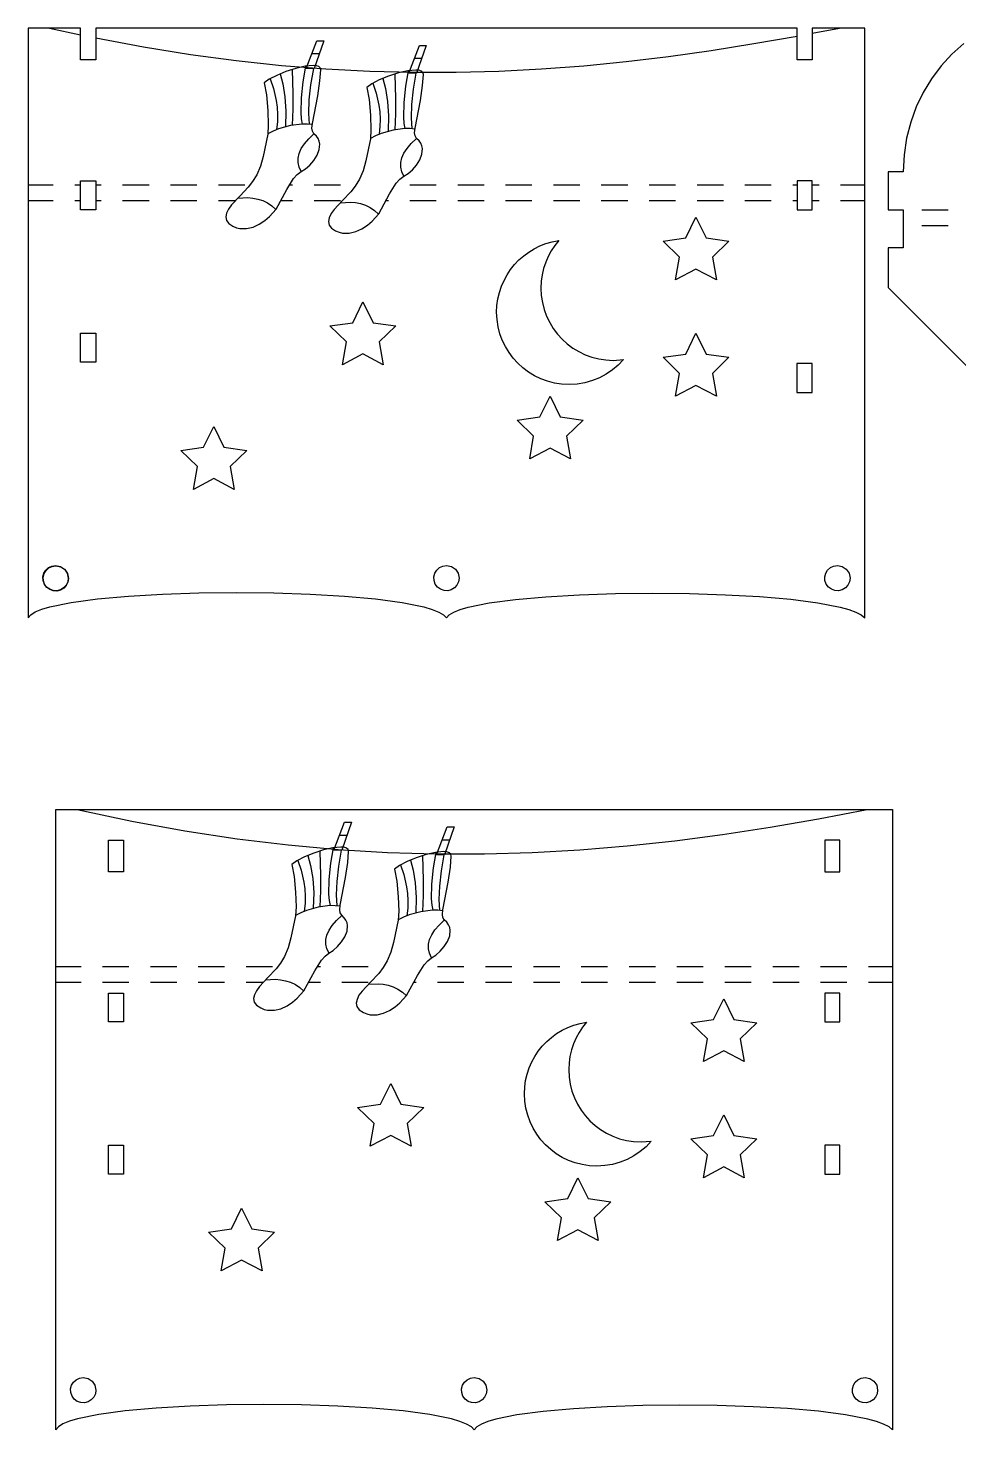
# Model space of a CAD drawing. Header units: millimetres. Extents: x 230 to 670, y 181 to 474.
# Drawn here: x 229.6 to 413.2, y 189.9 to 466.4 of the extents above; entities that cross this region are included whole.
import ezdxf

# ---------------------------------------------------------------- set-up
doc = ezdxf.new("R2010")
doc.units = ezdxf.units.MM
doc.layers.get('0').update_dxf_attribs({"linetype": 'CONTINUOUS', "true_color": 0xffffff})

msp = doc.modelspace()

# ---------------------------------------------------------------- linework, layer by layer
at = {"linetype": 'CONTINUOUS', "true_color": 0xffffff}
for points in [[(381.25, 466.4), (242.96, 466.4), (242.96, 460.15), (239.96, 460.15), (239.96, 466.4), (229.6, 466.4), (229.6, 350.08), (230.11, 350.69), (231.01, 351.26), (232.29, 351.79), (233.91, 352.29), (238.08, 353.15), (243.31, 353.86), (249.4, 354.4), (256.13, 354.79), (263.28, 355.02), (270.66, 355.09), (278.04, 355.01), (285.21, 354.77), (291.97, 354.37), (298.1, 353.82), (303.39, 353.12), (307.63, 352.26), (309.29, 351.77), (310.6, 351.24), (311.55, 350.68), (312.1, 350.08), (312.62, 350.66), (313.53, 351.21), (314.81, 351.72), (316.41, 352.2), (320.54, 353.03), (325.7, 353.72), (331.71, 354.26), (338.34, 354.64), (345.41, 354.87), (352.69, 354.95), (360, 354.88), (367.13, 354.66), (373.87, 354.28), (380.01, 353.75), (385.37, 353.06), (389.72, 352.22), (391.45, 351.74), (392.86, 351.23), (393.92, 350.67), (394.6, 350.08), (394.6, 466.4), (384.25, 466.4), (384.25, 460.15), (381.25, 460.15), (381.25, 466.4), (381.25, 466.4), (381.25, 466.4)], [(233.8, 466.4), (239.96, 465.06)], [(242.96, 464.45), (252.37, 462.68), (261.6, 461.2), (270.65, 459.98), (279.56, 459.03), (288.33, 458.34), (296.98, 457.89), (305.54, 457.67), (314.03, 457.68), (322.45, 457.91), (330.83, 458.35), (339.18, 458.98), (347.53, 459.81), (355.9, 460.81), (364.29, 461.99), (372.74, 463.32), (381.25, 464.81)], [(384.25, 465.37), (389.62, 466.4)], [(284.44, 458.41), (286.52, 463.9), (287.89, 463.9), (285.98, 458.41), (284.44, 458.41), (284.44, 458.41), (284.44, 458.41)], [(304.68, 457.51), (306.76, 462.99), (308.13, 462.99), (306.22, 457.51), (304.68, 457.51), (304.68, 457.51), (304.68, 457.51)], [(414.12, 463.36), (411.79, 461.25), (409.67, 458.92), (407.78, 456.4), (406.14, 453.69), (404.76, 450.83), (403.66, 447.81), (402.85, 444.67), (402.35, 441.42), (402.18, 438.06), (399.18, 438.06), (399.18, 430.56), (402.18, 430.56), (402.18, 423.06), (399.18, 423.06), (399.18, 415.22), (425.76, 388.65)], [(276.16, 455.58), (276.6, 453.23), (276.87, 450.14), (276.97, 447.25), (276.87, 445.49), (275.95, 441.1), (275.41, 439.18), (274.69, 437.47), (273.88, 436.15), (273.02, 435.01), (271.39, 433.28), (269.74, 431.54), (269.14, 430.7), (268.74, 429.9), (268.59, 429.15), (268.73, 428.46), (269.18, 427.84), (270, 427.3), (270.69, 427.02), (271.37, 426.86), (272.7, 426.84), (273.99, 427.15), (275.18, 427.7), (276.26, 428.42), (277.2, 429.21), (278.52, 430.68), (280.64, 434.59), (281.96, 436.7), (282.69, 437.52), (283.45, 438.08), (284.29, 438.62), (285.15, 439.38), (285.96, 440.3), (286.61, 441.33), (287.03, 442.42), (287.13, 443.53), (287.02, 444.07), (286.8, 444.59), (286.45, 445.09), (285.97, 445.56), (285.66, 446.04), (285.58, 446.64), (285.66, 447.57), (286.71, 453.02), (287.15, 455.99), (287.33, 458.14), (287.22, 458.54), (286.92, 458.81), (286.44, 458.97), (285.82, 459.03), (284.24, 458.88), (282.38, 458.45), (280.44, 457.82), (278.62, 457.07), (277.13, 456.3), (276.16, 455.58), (276.16, 455.58), (276.16, 455.58), (276.16, 455.58)], [(285.55, 461.35), (287, 461.35)], [(305.79, 460.44), (307.24, 460.44)], [(277.31, 456.4), (277.98, 454.49), (278.53, 452.11), (278.7, 450.78), (278.78, 449.36), (278.75, 447.89), (278.57, 446.36)], [(279.31, 457.37), (279.83, 455.37), (280.24, 452.85), (280.45, 449.98), (280.34, 446.95)], [(281.67, 458.23), (281.82, 453.42), (281.79, 450.38), (281.65, 447.25)], [(284.3, 458.89), (283.76, 455.82), (283.43, 452.64), (283.38, 449.72), (283.48, 448.49), (283.67, 447.47)], [(285.86, 458.41), (285.32, 455.23), (284.99, 452.23), (284.88, 449.58), (285.03, 447.44)], [(296.4, 454.68), (296.84, 452.32), (297.11, 449.23), (297.21, 446.35), (297.11, 444.58), (296.19, 440.19), (295.65, 438.27), (294.93, 436.57), (294.12, 435.24), (293.26, 434.11), (291.62, 432.38), (289.98, 430.63), (289.38, 429.8), (288.98, 429), (288.83, 428.24), (288.97, 427.55), (289.42, 426.93), (290.24, 426.39), (290.93, 426.12), (291.61, 425.96), (292.94, 425.94), (294.23, 426.25), (295.42, 426.8), (296.5, 427.51), (297.44, 428.3), (298.76, 429.77), (300.88, 433.68), (302.2, 435.79), (302.93, 436.61), (303.69, 437.18), (304.53, 437.72), (305.39, 438.47), (306.2, 439.39), (306.85, 440.42), (307.27, 441.52), (307.36, 442.62), (307.26, 443.16), (307.04, 443.69), (306.69, 444.18), (306.21, 444.65), (305.9, 445.14), (305.82, 445.73), (305.9, 446.66), (306.95, 452.12), (307.39, 455.09), (307.57, 457.24), (307.46, 457.63), (307.16, 457.91), (306.68, 458.07), (306.06, 458.12), (304.48, 457.97), (302.62, 457.54), (300.68, 456.91), (298.86, 456.17), (297.37, 455.39), (296.4, 454.68), (296.4, 454.68), (296.4, 454.68), (296.4, 454.68)], [(299.55, 456.47), (300.07, 454.47), (300.48, 451.94), (300.69, 449.07), (300.58, 446.05)], [(301.91, 457.33), (302.06, 452.51), (302.03, 449.48), (301.89, 446.34)], [(304.54, 457.98), (304, 454.92), (303.67, 451.73), (303.62, 448.82), (303.72, 447.59), (303.91, 446.57)], [(306.09, 457.51), (305.56, 454.32), (305.23, 451.32), (305.12, 448.67), (305.27, 446.53)], [(297.55, 455.5), (298.22, 453.58), (298.77, 451.2), (298.94, 449.87), (299.02, 448.46), (298.98, 446.98), (298.81, 445.46)], [(285.64, 447.35), (284.69, 447.46), (283.64, 447.47), (281.35, 447.19), (279.01, 446.53), (277.91, 446.08), (276.88, 445.55)], [(283.46, 438.09), (283.06, 438.97), (282.86, 439.86), (282.86, 440.77), (283.06, 441.69), (283.47, 442.62), (284.09, 443.58), (284.93, 444.55), (285.97, 445.55)], [(305.88, 446.44), (304.93, 446.56), (303.88, 446.57), (301.58, 446.28), (299.25, 445.63), (298.14, 445.17), (297.12, 444.64)], [(303.7, 437.18), (303.3, 438.07), (303.1, 438.96), (303.1, 439.86), (303.3, 440.78), (303.71, 441.72), (304.33, 442.67), (305.17, 443.65), (306.21, 444.65)], [(229.58, 435.45), (234.56, 435.45)], [(238.8, 435.45), (239.96, 435.45)], [(242.96, 430.54), (239.96, 430.54), (239.96, 436.24), (242.96, 436.24), (242.96, 430.54), (242.96, 430.54), (242.96, 430.54)], [(242.96, 435.45), (244, 435.45)], [(248.24, 435.45), (253.44, 435.45)], [(257.68, 435.45), (262.88, 435.45)], [(267.12, 435.45), (272.32, 435.45)], [(281.13, 435.45), (281.76, 435.45)], [(286, 435.45), (291.2, 435.45)], [(304.88, 435.45), (310.08, 435.45)], [(314.32, 435.45), (319.52, 435.45)], [(323.76, 435.45), (328.96, 435.45)], [(333.2, 435.45), (338.4, 435.45)], [(342.64, 435.45), (347.84, 435.45)], [(352.08, 435.45), (357.28, 435.45)], [(361.52, 435.45), (366.71, 435.45)], [(370.96, 435.45), (376.15, 435.45)], [(380.4, 435.45), (381.25, 435.45)], [(381.25, 430.54), (384.25, 430.54), (384.25, 436.24), (381.25, 436.24), (381.25, 430.54), (381.25, 430.54), (381.25, 430.54)], [(384.25, 435.45), (385.59, 435.45)], [(389.84, 435.45), (394.58, 435.45)], [(234.56, 432.31), (229.58, 432.31)], [(239.96, 432.31), (238.8, 432.31)], [(244, 432.31), (242.96, 432.31)], [(253.44, 432.31), (248.24, 432.31)], [(262.88, 432.31), (257.68, 432.31)], [(270.41, 432.31), (267.12, 432.31)], [(270.95, 432.87), (272.91, 432.96), (273.92, 432.87), (274.92, 432.67), (275.89, 432.36), (276.82, 431.92), (277.68, 431.34), (278.47, 430.61)], [(281.76, 432.31), (279.46, 432.31)], [(291.2, 432.31), (286, 432.31)], [(291.19, 431.96), (293.15, 432.06), (294.16, 431.97), (295.16, 431.77), (296.13, 431.46), (297.06, 431.02), (297.92, 430.44), (298.71, 429.71)], [(300.64, 432.31), (300.16, 432.31)], [(310.08, 432.31), (304.88, 432.31)], [(319.52, 432.31), (314.32, 432.31)], [(328.96, 432.31), (323.76, 432.31)], [(338.4, 432.31), (333.2, 432.31)], [(347.84, 432.31), (342.64, 432.31)], [(357.28, 432.31), (352.08, 432.31)], [(366.71, 432.31), (361.52, 432.31)], [(376.15, 432.31), (370.96, 432.31)], [(381.25, 432.31), (380.4, 432.31)], [(385.59, 432.31), (384.25, 432.31)], [(394.58, 432.31), (389.84, 432.31)], [(363.32, 425.01), (367.82, 424.37), (364.56, 421.2), (365.34, 416.72), (361.31, 418.84), (357.29, 416.72), (358.07, 421.2), (354.81, 424.37), (359.31, 425.01), (361.31, 429.1), (363.32, 425.01), (363.32, 425.01), (363.32, 425.01)], [(405.86, 430.56), (411.05, 430.56)], [(411.05, 427.42), (405.86, 427.42)], [(347.02, 401.01), (345.99, 399.94), (344.84, 398.98), (343.6, 398.14), (342.27, 397.44), (340.87, 396.87), (339.39, 396.45), (337.85, 396.2), (336.27, 396.11), (334.81, 396.18), (333.39, 396.4), (332.02, 396.75), (330.71, 397.23), (329.47, 397.83), (328.29, 398.55), (327.19, 399.37), (326.18, 400.29), (325.26, 401.3), (324.44, 402.4), (323.72, 403.58), (323.12, 404.82), (322.64, 406.13), (322.29, 407.5), (322.07, 408.92), (322, 410.38), (322.06, 411.71), (322.24, 413.01), (322.54, 414.26), (322.94, 415.48), (323.45, 416.64), (324.05, 417.74), (324.74, 418.79), (325.53, 419.76), (326.39, 420.67), (327.33, 421.49), (328.34, 422.23), (329.41, 422.89), (330.54, 423.44), (331.73, 423.9), (332.96, 424.25), (334.24, 424.5), (333.46, 423.52), (332.77, 422.48), (332.17, 421.38), (331.67, 420.22), (331.27, 419.01), (330.98, 417.75), (330.8, 416.46), (330.74, 415.13), (330.81, 413.67), (331.03, 412.26), (331.38, 410.89), (331.86, 409.58), (332.46, 408.33), (333.17, 407.16), (333.99, 406.06), (334.91, 405.04), (335.93, 404.12), (337.02, 403.3), (338.2, 402.59), (339.45, 401.99), (340.76, 401.51), (342.12, 401.16), (343.54, 400.94), (345, 400.87), (347.02, 401.01), (347.02, 401.01), (347.02, 401.01), (347.02, 401.01)], [(297.63, 408.3), (302.13, 407.66), (298.86, 404.49), (299.64, 400.01), (295.62, 402.13), (291.6, 400.01), (292.38, 404.49), (289.11, 407.66), (293.62, 408.3), (295.62, 412.39), (297.63, 408.3), (297.63, 408.3), (297.63, 408.3)], [(242.96, 400.52), (239.96, 400.52), (239.96, 406.22), (242.96, 406.22), (242.96, 400.52), (242.96, 400.52), (242.96, 400.52)], [(363.32, 402.11), (367.82, 401.47), (364.56, 398.3), (365.34, 393.82), (361.31, 395.94), (357.29, 393.82), (358.07, 398.3), (354.81, 401.47), (359.31, 402.11), (361.31, 406.2), (363.32, 402.11), (363.32, 402.11), (363.32, 402.11)], [(381.23, 394.52), (384.23, 394.52), (384.23, 400.22), (381.23, 400.22), (381.23, 394.52), (381.23, 394.52), (381.23, 394.52)], [(334.54, 389.73), (339.05, 389.09), (335.78, 385.92), (336.56, 381.44), (332.54, 383.56), (328.52, 381.44), (329.29, 385.92), (326.03, 389.09), (330.53, 389.73), (332.54, 393.82), (334.54, 389.73), (334.54, 389.73), (334.54, 389.73)], [(268.23, 383.73), (272.73, 383.08), (269.47, 379.92), (270.25, 375.43), (266.23, 377.56), (262.2, 375.43), (262.98, 379.92), (259.72, 383.08), (264.22, 383.73), (266.23, 387.81), (268.23, 383.73), (268.23, 383.73), (268.23, 383.73)], [(235.01, 360.42), (235.99, 360.22), (236.78, 359.69), (237.31, 358.89), (237.51, 357.92), (237.4, 357.19), (237.09, 356.54), (236.6, 356), (235.97, 355.62), (235.25, 355.44), (234.53, 355.48), (233.85, 355.72), (233.25, 356.16), (232.81, 356.75), (232.57, 357.44), (232.53, 358.16), (232.71, 358.88), (233.09, 359.51), (233.63, 360), (234.28, 360.31), (235.01, 360.42), (235.01, 360.42), (235.01, 360.42), (235.01, 360.42)], [(235.01, 360.42), (235.99, 360.22), (236.78, 359.69), (237.31, 358.89), (237.51, 357.92), (237.4, 357.19), (237.09, 356.54), (236.6, 356), (235.97, 355.62), (235.25, 355.44), (234.53, 355.48), (233.85, 355.72), (233.25, 356.16), (232.81, 356.75), (232.57, 357.44), (232.53, 358.16), (232.71, 358.88), (233.09, 359.51), (233.63, 360), (234.28, 360.31), (235.01, 360.42), (235.01, 360.42), (235.01, 360.42), (235.01, 360.42)], [(235.06, 360.36), (236.03, 360.16), (236.82, 359.63), (237.35, 358.83), (237.55, 357.86), (237.44, 357.13), (237.13, 356.48), (236.64, 355.94), (236.01, 355.56), (235.29, 355.38), (234.57, 355.42), (233.89, 355.66), (233.29, 356.1), (232.85, 356.7), (232.61, 357.38), (232.57, 358.1), (232.75, 358.82), (233.13, 359.45), (233.67, 359.94), (234.32, 360.25), (235.06, 360.36), (235.06, 360.36), (235.06, 360.36), (235.06, 360.36)], [(312.1, 360.42), (313.07, 360.22), (313.87, 359.69), (314.4, 358.89), (314.6, 357.92), (314.49, 357.19), (314.18, 356.54), (313.69, 356), (313.06, 355.62), (312.34, 355.44), (311.62, 355.48), (310.94, 355.72), (310.34, 356.16), (309.9, 356.75), (309.66, 357.44), (309.62, 358.16), (309.8, 358.88), (310.18, 359.51), (310.72, 360), (311.37, 360.31), (312.1, 360.42), (312.1, 360.42), (312.1, 360.42), (312.1, 360.42)], [(389.19, 360.42), (390.16, 360.22), (390.96, 359.69), (391.49, 358.89), (391.69, 357.92), (391.58, 357.19), (391.27, 356.54), (390.78, 356), (390.15, 355.62), (389.43, 355.44), (388.71, 355.48), (388.02, 355.72), (387.43, 356.16), (386.99, 356.75), (386.75, 357.44), (386.71, 358.16), (386.89, 358.88), (387.27, 359.51), (387.81, 360), (388.46, 360.31), (389.19, 360.42), (389.19, 360.42), (389.19, 360.42), (389.19, 360.42)], [(317.56, 189.95), (317.01, 190.55), (316.06, 191.11), (314.74, 191.64), (313.08, 192.13), (308.85, 192.99), (303.56, 193.69), (297.43, 194.24), (290.67, 194.64), (283.49, 194.88), (276.11, 194.96), (268.74, 194.89), (261.58, 194.66), (254.86, 194.27), (248.77, 193.73), (243.54, 193.02), (239.37, 192.16), (237.75, 191.66), (236.47, 191.13), (235.57, 190.56), (235.06, 189.95), (235.06, 312.27), (400.06, 312.27), (400.06, 189.95), (399.38, 190.54), (398.32, 191.1), (396.91, 191.61), (395.17, 192.09), (390.82, 192.93), (385.47, 193.62), (379.33, 194.15), (372.59, 194.53), (365.46, 194.75), (358.15, 194.82), (350.86, 194.74), (343.8, 194.51), (337.16, 194.13), (331.16, 193.59), (326, 192.9), (321.87, 192.07), (320.26, 191.59), (318.99, 191.08), (318.08, 190.53), (317.56, 189.95), (317.56, 189.95), (317.56, 189.95), (317.56, 189.95)], [(239.28, 312.27), (250.03, 310), (260.53, 308.09), (270.8, 306.54), (280.86, 305.32), (290.75, 304.42), (300.48, 303.84), (310.09, 303.56), (319.6, 303.56), (329.03, 303.83), (338.41, 304.36), (347.77, 305.14), (357.13, 306.15), (366.52, 307.38), (375.96, 308.82), (385.48, 310.45), (395.1, 312.27)], [(289.91, 304.28), (292, 309.77), (293.37, 309.77), (291.46, 304.28), (289.91, 304.28), (289.91, 304.28), (289.91, 304.28)], [(291.03, 307.22), (292.48, 307.22)], [(310.15, 303.38), (312.24, 308.86), (313.61, 308.86), (311.69, 303.38), (310.15, 303.38), (310.15, 303.38), (310.15, 303.38)], [(245.42, 306.27), (248.42, 306.27), (248.42, 300.01), (245.42, 300.01), (245.42, 306.27), (245.42, 306.27), (245.42, 306.27)], [(281.64, 301.45), (282.08, 299.1), (282.35, 296.01), (282.44, 293.12), (282.35, 291.36), (281.42, 286.97), (280.89, 285.04), (280.17, 283.34), (279.36, 282.02), (278.5, 280.88), (276.86, 279.15), (275.21, 277.41), (274.61, 276.57), (274.22, 275.77), (274.07, 275.02), (274.2, 274.33), (274.66, 273.71), (275.48, 273.17), (276.16, 272.89), (276.84, 272.73), (278.18, 272.71), (279.46, 273.02), (280.66, 273.57), (281.74, 274.29), (282.68, 275.08), (283.99, 276.55), (286.12, 280.46), (287.44, 282.57), (288.16, 283.39), (288.93, 283.95), (289.77, 284.49), (290.63, 285.25), (291.43, 286.17), (292.09, 287.2), (292.51, 288.29), (292.6, 289.4), (292.5, 289.94), (292.28, 290.46), (291.93, 290.96), (291.45, 291.43), (291.13, 291.91), (291.06, 292.5), (291.14, 293.44), (292.19, 298.89), (292.63, 301.86), (292.8, 304.01), (292.7, 304.41), (292.39, 304.68), (291.92, 304.84), (291.3, 304.9), (289.72, 304.75), (287.86, 304.32), (285.92, 303.68), (284.1, 302.94), (282.61, 302.17), (281.64, 301.45), (281.64, 301.45), (281.64, 301.45), (281.64, 301.45)], [(287.15, 304.1), (287.29, 299.29), (287.26, 296.25), (287.13, 293.12)], [(289.78, 304.76), (289.24, 301.69), (288.91, 298.51), (288.85, 295.59), (288.95, 294.36), (289.15, 293.34)], [(291.33, 304.28), (290.8, 301.1), (290.47, 298.1), (290.36, 295.45), (290.5, 293.31)], [(311.27, 306.31), (312.72, 306.31)], [(389.71, 306.27), (386.7, 306.27), (386.7, 300.01), (389.71, 300.01), (389.71, 306.27), (389.71, 306.27), (389.71, 306.27)], [(282.79, 302.27), (283.46, 300.36), (284, 297.98), (284.18, 296.64), (284.26, 295.23), (284.22, 293.76), (284.05, 292.23)], [(284.79, 303.24), (285.31, 301.24), (285.72, 298.72), (285.92, 295.85), (285.82, 292.82)], [(301.88, 300.55), (302.32, 298.19), (302.59, 295.1), (302.68, 292.22), (302.59, 290.45), (301.66, 286.06), (301.13, 284.14), (300.41, 282.43), (299.6, 281.11), (298.74, 279.98), (297.1, 278.25), (295.45, 276.5), (294.85, 275.66), (294.46, 274.86), (294.31, 274.11), (294.44, 273.42), (294.9, 272.8), (295.72, 272.26), (296.4, 271.99), (297.08, 271.83), (298.42, 271.81), (299.7, 272.12), (300.9, 272.67), (301.98, 273.38), (302.91, 274.17), (304.23, 275.64), (306.36, 279.55), (307.68, 281.66), (308.4, 282.48), (309.17, 283.05), (310, 283.59), (310.87, 284.34), (311.67, 285.26), (312.33, 286.29), (312.75, 287.39), (312.84, 288.49), (312.74, 289.03), (312.52, 289.55), (312.17, 290.05), (311.68, 290.52), (311.37, 291.01), (311.3, 291.6), (311.37, 292.53), (312.43, 297.99), (312.87, 300.95), (313.04, 303.11), (312.94, 303.5), (312.63, 303.78), (312.16, 303.94), (311.54, 303.99), (309.96, 303.84), (308.1, 303.41), (306.16, 302.78), (304.34, 302.04), (302.85, 301.26), (301.88, 300.55), (301.88, 300.55), (301.88, 300.55), (301.88, 300.55)], [(303.03, 301.37), (303.7, 299.45), (304.24, 297.07), (304.42, 295.74), (304.5, 294.33), (304.46, 292.85), (304.29, 291.33)], [(305.03, 302.34), (305.54, 300.34), (305.96, 297.81), (306.16, 294.94), (306.06, 291.92)], [(307.39, 303.2), (307.53, 298.38), (307.5, 295.35), (307.37, 292.21)], [(310.02, 303.85), (309.48, 300.79), (309.15, 297.6), (309.09, 294.69), (309.19, 293.46), (309.39, 292.44)], [(311.57, 303.38), (311.04, 300.19), (310.71, 297.19), (310.6, 294.54), (310.74, 292.4)], [(291.12, 293.22), (290.17, 293.33), (289.12, 293.34), (286.82, 293.06), (284.49, 292.4), (283.38, 291.95), (282.36, 291.41)], [(288.94, 283.96), (288.54, 284.84), (288.34, 285.73), (288.34, 286.64), (288.54, 287.55), (288.95, 288.49), (289.57, 289.44), (290.4, 290.42), (291.45, 291.42)], [(311.36, 292.31), (310.41, 292.43), (309.36, 292.44), (307.06, 292.15), (304.73, 291.5), (303.62, 291.04), (302.6, 290.51)], [(309.18, 283.05), (308.78, 283.94), (308.58, 284.83), (308.58, 285.73), (308.78, 286.65), (309.19, 287.59), (309.81, 288.54), (310.64, 289.52), (311.69, 290.52)], [(235.06, 281.32), (240.04, 281.32)], [(244.28, 281.32), (249.48, 281.32)], [(253.72, 281.32), (258.92, 281.32)], [(263.16, 281.32), (268.36, 281.32)], [(272.6, 281.32), (277.8, 281.32)], [(286.61, 281.32), (287.24, 281.32)], [(291.48, 281.32), (296.67, 281.32)], [(310.36, 281.32), (315.55, 281.32)], [(319.8, 281.32), (324.99, 281.32)], [(329.24, 281.32), (334.43, 281.32)], [(338.68, 281.32), (343.87, 281.32)], [(348.12, 281.32), (353.31, 281.32)], [(357.56, 281.32), (362.75, 281.32)], [(367, 281.32), (372.19, 281.32)], [(376.44, 281.32), (381.63, 281.32)], [(385.87, 281.32), (391.07, 281.32)], [(395.31, 281.32), (400.06, 281.32)], [(240.04, 278.18), (235.06, 278.18)], [(249.48, 278.18), (244.28, 278.18)], [(258.92, 278.18), (253.72, 278.18)], [(268.36, 278.18), (263.16, 278.18)], [(275.89, 278.18), (272.6, 278.18)], [(276.43, 278.74), (278.39, 278.83), (279.4, 278.74), (280.39, 278.54), (281.37, 278.23), (282.3, 277.79), (283.16, 277.21), (283.95, 276.48)], [(287.24, 278.18), (284.94, 278.18)], [(296.67, 278.18), (291.48, 278.18)], [(296.67, 277.83), (298.63, 277.93), (299.64, 277.84), (300.63, 277.64), (301.61, 277.33), (302.54, 276.89), (303.4, 276.31), (304.19, 275.58)], [(306.11, 278.18), (305.64, 278.18)], [(315.55, 278.18), (310.36, 278.18)], [(324.99, 278.18), (319.8, 278.18)], [(334.43, 278.18), (329.24, 278.18)], [(343.87, 278.18), (338.68, 278.18)], [(353.31, 278.18), (348.12, 278.18)], [(362.75, 278.18), (357.56, 278.18)], [(372.19, 278.18), (367, 278.18)], [(381.63, 278.18), (376.44, 278.18)], [(391.07, 278.18), (385.87, 278.18)], [(400.06, 278.18), (395.31, 278.18)], [(248.42, 270.41), (245.42, 270.41), (245.42, 276.11), (248.42, 276.11), (248.42, 270.41), (248.42, 270.41), (248.42, 270.41)], [(368.8, 270.88), (373.3, 270.24), (370.03, 267.07), (370.81, 262.59), (366.79, 264.71), (362.77, 262.59), (363.55, 267.07), (360.28, 270.24), (364.79, 270.88), (366.79, 274.97), (368.8, 270.88), (368.8, 270.88), (368.8, 270.88)], [(386.7, 270.41), (389.71, 270.41), (389.71, 276.11), (386.7, 276.11), (386.7, 270.41), (386.7, 270.41), (386.7, 270.41)], [(352.5, 246.88), (351.46, 245.81), (350.32, 244.85), (349.08, 244.01), (347.75, 243.3), (346.34, 242.74), (344.87, 242.32), (343.33, 242.07), (341.74, 241.98), (340.28, 242.05), (338.87, 242.27), (337.5, 242.62), (336.19, 243.1), (334.94, 243.7), (333.77, 244.42), (332.67, 245.24), (331.66, 246.16), (330.74, 247.17), (329.91, 248.27), (329.2, 249.45), (328.6, 250.69), (328.12, 252), (327.77, 253.37), (327.55, 254.79), (327.48, 256.25), (327.54, 257.58), (327.72, 258.88), (328.02, 260.13), (328.42, 261.35), (328.92, 262.51), (329.53, 263.61), (330.22, 264.66), (331, 265.63), (331.87, 266.54), (332.81, 267.36), (333.81, 268.1), (334.89, 268.76), (336.02, 269.31), (337.21, 269.77), (338.44, 270.12), (339.72, 270.37), (338.94, 269.39), (338.25, 268.35), (337.65, 267.25), (337.15, 266.09), (336.75, 264.88), (336.45, 263.62), (336.27, 262.33), (336.21, 261), (336.29, 259.54), (336.5, 258.13), (336.85, 256.76), (337.33, 255.45), (337.93, 254.2), (338.65, 253.02), (339.47, 251.93), (340.39, 250.91), (341.4, 249.99), (342.5, 249.17), (343.68, 248.46), (344.92, 247.86), (346.24, 247.38), (347.6, 247.03), (349.02, 246.81), (350.48, 246.74), (352.5, 246.88), (352.5, 246.88), (352.5, 246.88), (352.5, 246.88)], [(303.1, 254.17), (307.61, 253.53), (304.34, 250.36), (305.12, 245.88), (301.1, 248), (297.08, 245.88), (297.86, 250.36), (294.59, 253.53), (299.09, 254.17), (301.1, 258.25), (303.1, 254.17), (303.1, 254.17), (303.1, 254.17)], [(368.8, 247.98), (373.3, 247.34), (370.03, 244.17), (370.81, 239.69), (366.79, 241.81), (362.77, 239.69), (363.55, 244.17), (360.28, 247.34), (364.79, 247.98), (366.79, 252.07), (368.8, 247.98), (368.8, 247.98), (368.8, 247.98)], [(248.42, 240.39), (245.42, 240.39), (245.42, 246.09), (248.42, 246.09), (248.42, 240.39), (248.42, 240.39), (248.42, 240.39)], [(386.7, 240.39), (389.71, 240.39), (389.71, 246.09), (386.7, 246.09), (386.7, 240.39), (386.7, 240.39), (386.7, 240.39)], [(340.02, 235.6), (344.52, 234.96), (341.26, 231.79), (342.04, 227.31), (338.02, 229.43), (333.99, 227.31), (334.77, 231.79), (331.51, 234.96), (336.01, 235.6), (338.02, 239.69), (340.02, 235.6), (340.02, 235.6), (340.02, 235.6)], [(273.71, 229.6), (278.21, 228.95), (274.95, 225.79), (275.73, 221.3), (271.7, 223.43), (267.68, 221.3), (268.46, 225.79), (265.2, 228.95), (269.7, 229.6), (271.7, 233.68), (273.71, 229.6), (273.71, 229.6), (273.71, 229.6)], [(240.47, 200.28), (241.44, 200.09), (242.24, 199.55), (242.77, 198.76), (242.97, 197.79), (242.86, 197.06), (242.55, 196.41), (242.06, 195.87), (241.43, 195.49), (240.71, 195.31), (239.99, 195.35), (239.3, 195.59), (238.71, 196.03), (238.27, 196.62), (238.03, 197.3), (237.99, 198.03), (238.17, 198.75), (238.55, 199.38), (239.09, 199.86), (239.74, 200.18), (240.47, 200.28), (240.47, 200.28), (240.47, 200.28), (240.47, 200.28)], [(240.47, 200.28), (241.44, 200.09), (242.24, 199.55), (242.77, 198.76), (242.97, 197.79), (242.86, 197.06), (242.55, 196.41), (242.06, 195.87), (241.43, 195.49), (240.71, 195.31), (239.99, 195.35), (239.3, 195.59), (238.71, 196.03), (238.27, 196.62), (238.03, 197.3), (237.99, 198.03), (238.17, 198.75), (238.55, 199.38), (239.09, 199.86), (239.74, 200.18), (240.47, 200.28), (240.47, 200.28), (240.47, 200.28), (240.47, 200.28)], [(317.56, 200.28), (318.53, 200.09), (319.32, 199.55), (319.86, 198.76), (320.05, 197.79), (319.94, 197.06), (319.63, 196.41), (319.15, 195.87), (318.52, 195.49), (317.8, 195.31), (317.07, 195.35), (316.39, 195.59), (315.8, 196.03), (315.36, 196.62), (315.12, 197.3), (315.08, 198.03), (315.26, 198.75), (315.64, 199.38), (316.18, 199.86), (316.83, 200.18), (317.56, 200.28), (317.56, 200.28), (317.56, 200.28), (317.56, 200.28)], [(394.65, 200.28), (395.62, 200.09), (396.41, 199.55), (396.95, 198.76), (397.14, 197.79), (397.03, 197.06), (396.72, 196.41), (396.24, 195.87), (395.6, 195.49), (394.89, 195.31), (394.16, 195.35), (393.48, 195.59), (392.89, 196.03), (392.45, 196.62), (392.2, 197.3), (392.17, 198.03), (392.35, 198.75), (392.73, 199.38), (393.26, 199.86), (393.92, 200.18), (394.65, 200.28), (394.65, 200.28), (394.65, 200.28), (394.65, 200.28)]]:
    msp.add_lwpolyline(points, dxfattribs=at)

doc.saveas('drawing.dxf')
